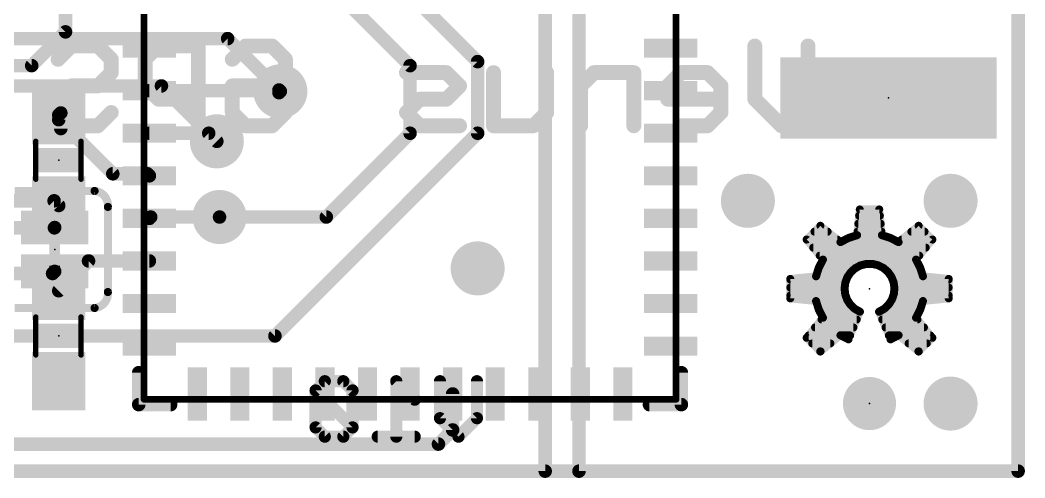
# Model space of a CAD drawing. Extents: x -109 to 32, y -1 to 19.
# Drawn here: x 12.99 to 31.88, y -0.13 to 8.48 of the extents above; entities that cross this region are included whole.
import ezdxf

# ---------------------------------------------------------------- set-up
doc = ezdxf.new("R2010")
doc.units = 0
for name, color, linetype in [('1', 12, 'CONTINUOUS'), ('16', 132, 'CONTINUOUS'), ('18', 110, 'CONTINUOUS'), ('20', 53, 'CONTINUOUS'), ('21', 53, 'CONTINUOUS'), ('22', 53, 'CONTINUOUS'), ('23', 53, 'CONTINUOUS'), ('24', 53, 'CONTINUOUS'), ('51', 53, 'CONTINUOUS')]:
    doc.layers.add(name, color=color, linetype=linetype)

# ---------------------------------------------------------------- blocks, each defined once
blk = doc.blocks.new('PIE')
at = {"const_width": 0.5}
blk.add_lwpolyline([(0, -0.25, 1), (0, 0.25, 1), (0, -0.25)], format="xyb", dxfattribs=at)
blk = doc.blocks.new('RECT')
blk.add_solid([(-0.5, -0.5), (0.5, -0.5), (-0.5, 0.5), (0.5, 0.5)])
blk = doc.blocks.new('ROUNDV')
at = {"const_width": 0.5}
blk.add_lwpolyline([(0, -0.25, 1), (0, 0.25, 1), (0, -0.25)], format="xyb", dxfattribs=at)

msp = doc.modelspace()

# ---------------------------------------------------------------- linework, layer by layer
at = {"layer": '1', "const_width": 0.254}
for points in [[(22.86, 19.05), (22.86, 0)], [(23.495, 19.05), (23.495, 0)], [(31.75, 0), (31.75, 19.05)], [(13.843, 9.55), (13.843, 8.255)], [(13.843, 8.255), (13.208, 7.62)], [(13.208, 7.62), (10.668, 7.62)], [(17.869, 7.15), (15.42, 7.15)], [(17.8816, 7.1374), (17.869, 7.15)], [(13.755, 6.731), (13.716, 6.692)], [(13.716, 6.604), (13.716, 6.692)], [(13.755, 6.731), (13.755, 6.438)], [(14.732, 5.588), (13.716, 6.604)], [(15.42, 6.35), (16.5354, 6.35)], [(16.5354, 6.35), (16.6878, 6.1976)], [(15.382, 5.588), (14.732, 5.588)], [(15.382, 5.588), (15.42, 5.55)], [(13.628, 5.08), (12.573, 5.08)], [(13.628, 5.08), (13.716, 4.992)], [(15.4452, 4.7752), (15.42, 4.75)], [(16.7386, 4.7752), (15.4452, 4.7752)], [(14.276, 3.95), (13.716, 3.39)], [(15.42, 3.95), (14.276, 3.95)], [(21.12, 0.7746), (21.12, 1.45)], [(20.8534, 0.508), (21.12, 0.7746)], [(12.192, 0.508), (20.8534, 0.508)], [(22.86, 0), (0, 0)], [(23.495, 0), (31.75, 0)]]:
    msp.add_lwpolyline(points, dxfattribs=at)
at = {"layer": '1', "const_width": 0.127}
for points in [[(13.7795, 8.255, 1), (13.9065, 8.255)], [(13.8879, 8.2101, 1), (13.7981, 8.2999)], [(13.208, 7.5565, 1), (13.208, 7.6835)], [(13.1631, 7.6649, 1), (13.2529, 7.5751)], [(15.42, 7.2135, 1), (15.42, 7.0865)], [(17.9139, 7.1949, 1), (17.8241, 7.1051)], [(17.8367, 7.0925, 1), (17.9265, 7.1823)], [(17.869, 7.0865, 1), (17.869, 7.2135)], [(13.7795, 6.692, 1), (13.6525, 6.692)], [(13.6711, 6.7369, 1), (13.7609, 6.6471)], [(13.8185, 6.731, 1), (13.6915, 6.731)], [(13.7999, 6.6861, 1), (13.7101, 6.7759)], [(13.7609, 6.6489, 1), (13.6711, 6.5591)], [(13.6525, 6.604, 1), (13.7795, 6.604)], [(13.6915, 6.438, 1), (13.8185, 6.438)], [(15.42, 6.4135, 1), (15.42, 6.2865)], [(16.5803, 6.3949, 1), (16.4905, 6.3051)], [(16.5354, 6.2865, 1), (16.5354, 6.4135)], [(16.6429, 6.1527, 1), (16.7327, 6.2425)], [(14.732, 5.6515, 1), (14.732, 5.5245)], [(14.6871, 5.5431, 1), (14.7769, 5.6329)], [(15.4269, 5.6329, 1), (15.3371, 5.5431)], [(15.382, 5.5245, 1), (15.382, 5.6515)], [(15.3751, 5.5051, 1), (15.4649, 5.5949)], [(13.6729, 5.1249, 1), (13.5831, 5.0351)], [(13.628, 5.0165, 1), (13.628, 5.1435)], [(13.6711, 4.9471, 1), (13.7609, 5.0369)], [(15.3751, 4.7949, 1), (15.4649, 4.7051)], [(15.4452, 4.8387, 1), (15.4452, 4.7117)], [(15.4901, 4.7303, 1), (15.4003, 4.8201)], [(16.7386, 4.7117, 1), (16.7386, 4.8387)], [(14.276, 4.0135, 1), (14.276, 3.8865)], [(14.3209, 3.9051, 1), (14.2311, 3.9949)], [(15.42, 3.8865, 1), (15.42, 4.0135)], [(13.6711, 3.4349, 1), (13.7609, 3.3451)], [(21.1835, 1.45, 1), (21.0565, 1.45)], [(21.0565, 0.7746, 1), (21.1835, 0.7746)], [(21.1649, 0.7297, 1), (21.0751, 0.8195)], [(20.8085, 0.5529, 1), (20.8983, 0.4631)], [(20.8534, 0.4445, 1), (20.8534, 0.5715)], [(22.7965, 0, 1), (22.9235, 0)], [(22.86, -0.0635, 1), (22.86, 0.0635)], [(23.495, 0.0635, 1), (23.495, -0.0635)], [(23.4315, 0, 1), (23.5585, 0)], [(31.6865, 0, 1), (31.8135, 0)], [(31.75, -0.0635, 1), (31.75, 0.0635)]]:
    msp.add_lwpolyline(points, format="xyb", dxfattribs=at)
at = {"layer": '16'}
for points, const_width in [([(22.86, 19.05), (22.86, 0)], 0.254), ([(23.495, 19.05), (23.495, 0)], 0.254), ([(31.75, 0), (31.75, 19.05)], 0.254), ([(21.59, 7.6962), (19.3802, 9.906)], 0.254), ([(19.05, 8.89), (20.32, 7.62)], 0.254), ([(8.001, 8.128), (16.891, 8.128)], 0.254), ([(16.891, 8.128), (17.8816, 7.1374)], 0.254), ([(20.32, 7.62), (20.32, 6.35)], 0.254), ([(21.59, 6.35), (21.59, 7.6962)], 0.254), ([(8.509, 7.239), (15.6464, 7.239)], 0.254), ([(15.6464, 7.239), (16.6878, 6.1976)], 0.254), ([(17.8562, 7.1628), (17.8816, 7.1374)], 0.254), ([(17.8816, 7.1374), (17.8562, 7.112)], 0.254), ([(16.5354, 6.35), (16.6878, 6.1976)], 0.254), ([(17.78, 2.54), (21.59, 6.35)], 0.254), ([(20.32, 6.35), (18.7452, 4.7752)], 0.254), ([(18.7452, 4.7752), (16.7386, 4.7752)], 0.254), ([(11.1506, 4.572), (13.6343, 4.572)], 0.254), ([(13.6343, 4.572), (13.6398, 4.5775)], 0.254), ([(13.6398, 4.5466), (13.6398, 3.8608)], 0.2032), ([(11.938, 3.7139), (13.6, 3.7139)], 0.254), ([(13.6, 3.7139), (13.6398, 3.7537)], 0.254), ([(10.16, 2.54), (17.78, 2.54)], 0.254), ([(18.7174, 1.69), (18.5436, 1.5163)], 0.2286), ([(19.0648, 1.69), (18.7174, 1.69)], 0.2286), ([(19.2385, 1.5163), (19.0648, 1.69)], 0.2286), ([(20.4079, 1.3426), (20.0605, 1.69)], 0.2286), ([(20.0605, 1.69), (20.0605, 0.6477)], 0.2286), ([(20.8824, 0.9951), (20.8824, 1.69)], 0.2286), ([(21.5773, 1.69), (21.5773, 0.9951)], 0.2286), ([(18.5436, 1.5163), (18.5436, 0.8214)], 0.2286), ([(19.2385, 0.8214), (18.5436, 1.5163)], 0.2286), ([(19.2385, 0.8214), (19.2385, 1.5163)], 0.2286), ([(21.2299, 0.6477), (20.8824, 0.9951)], 0.2286), ([(21.5773, 0.9951), (21.2299, 0.6477)], 0.2286), ([(18.5436, 0.8214), (18.7174, 0.6477)], 0.2286), ([(18.7174, 0.6477), (19.0648, 0.6477)], 0.2286), ([(19.0648, 0.6477), (19.2385, 0.8214)], 0.2286), ([(20.4079, 0.6477), (19.713, 0.6477)], 0.2286), ([(22.86, 0), (0, 0)], 0.254), ([(23.495, 0), (31.75, 0)], 0.254)]:
    msp.add_lwpolyline(points, dxfattribs=dict(at, const_width=const_width))
for points, const_width in [([(16.9359, 8.1729, 1), (16.8461, 8.0831)], 0.127), ([(16.891, 8.0645, 1), (16.891, 8.1915)], 0.127), ([(20.3835, 7.62, 1), (20.2565, 7.62)], 0.127), ([(21.6535, 7.6962, 1), (21.5265, 7.6962)], 0.127), ([(21.5451, 7.6513, 1), (21.6349, 7.7411)], 0.127), ([(20.2751, 7.5751, 1), (20.3649, 7.6649)], 0.127), ([(15.6913, 7.2839, 1), (15.6015, 7.1941)], 0.127), ([(15.6464, 7.1755, 1), (15.6464, 7.3025)], 0.127), ([(17.9011, 7.2077, 1), (17.8113, 7.1179)], 0.127), ([(17.8113, 7.1569, 1), (17.9011, 7.0671)], 0.127), ([(17.9265, 7.0925, 1), (17.8367, 7.1823)], 0.127), ([(17.8367, 7.0925, 1), (17.9265, 7.1823)], 0.127), ([(17.8367, 7.0925, 1), (17.9265, 7.1823)], 0.127), ([(16.5803, 6.3949, 1), (16.4905, 6.3051)], 0.127), ([(20.3649, 6.3051, 1), (20.2751, 6.3949)], 0.127), ([(21.6349, 6.3051, 1), (21.5451, 6.3949)], 0.127), ([(16.6429, 6.1527, 1), (16.7327, 6.2425)], 0.127), ([(16.6429, 6.1527, 1), (16.7327, 6.2425)], 0.127), ([(20.2565, 6.35, 1), (20.3835, 6.35)], 0.127), ([(21.5265, 6.35, 1), (21.6535, 6.35)], 0.127), ([(16.7386, 4.8387, 1), (16.7386, 4.7117)], 0.127), ([(18.7003, 4.8201, 1), (18.7901, 4.7303)], 0.127), ([(18.7452, 4.7117, 1), (18.7452, 4.8387)], 0.127), ([(13.5894, 4.6169, 1), (13.6792, 4.5271)], 0.127), ([(13.6847, 4.5326, 1), (13.5949, 4.6224)], 0.127), ([(13.6906, 4.5466, 1), (13.589, 4.5466)], 0.1016), ([(13.6343, 4.5085, 1), (13.6343, 4.6355)], 0.127), ([(13.5551, 3.7588, 1), (13.6449, 3.669)], 0.127), ([(13.6847, 3.7088, 1), (13.5949, 3.7986)], 0.127), ([(13.6, 3.6504, 1), (13.6, 3.7774)], 0.127), ([(13.589, 3.8608, 1), (13.6906, 3.8608)], 0.1016), ([(17.7351, 2.5849, 1), (17.8249, 2.4951)], 0.127), ([(17.78, 2.4765, 1), (17.78, 2.6035)], 0.127), ([(18.7174, 1.7471, 1), (18.7174, 1.6328)], 0.1143), ([(18.7578, 1.6496, 1), (18.677, 1.7304)], 0.1143), ([(19.1052, 1.7304, 1), (19.0244, 1.6496)], 0.1143), ([(19.0648, 1.6328, 1), (19.0648, 1.7471)], 0.1143), ([(20.1176, 1.69, 1), (20.0033, 1.69)], 0.1143), ([(20.1009, 1.7304, 1), (20.0201, 1.6496)], 0.1143), ([(20.9396, 1.69, 1), (20.8253, 1.69)], 0.1143), ([(21.6345, 1.69, 1), (21.5202, 1.69)], 0.1143), ([(18.6008, 1.5163, 1), (18.4865, 1.5163)], 0.1143), ([(18.5841, 1.5567, 1), (18.5032, 1.4759)], 0.1143), ([(18.5032, 1.5567, 1), (18.5841, 1.4759)], 0.1143), ([(19.2957, 1.5163, 1), (19.1814, 1.5163)], 0.1143), ([(19.1981, 1.4759, 1), (19.2789, 1.5567)], 0.1143), ([(20.3675, 1.3021, 1), (20.4483, 1.383)], 0.1143), ([(20.9229, 1.0355, 1), (20.842, 0.9547)], 0.1143), ([(20.8253, 0.9951, 1), (20.9396, 0.9951)], 0.1143), ([(21.5202, 0.9951, 1), (21.6345, 0.9951)], 0.1143), ([(21.6177, 0.9547, 1), (21.5369, 1.0355)], 0.1143), ([(18.5841, 0.8618, 1), (18.5032, 0.781)], 0.1143), ([(18.4865, 0.8214, 1), (18.6008, 0.8214)], 0.1143), ([(18.7174, 0.7049, 1), (18.7174, 0.5906)], 0.1143), ([(19.0648, 0.5906, 1), (19.0648, 0.7049)], 0.1143), ([(19.1814, 0.8214, 1), (19.2957, 0.8214)], 0.1143), ([(19.2789, 0.781, 1), (19.1981, 0.8618)], 0.1143), ([(19.1981, 0.781, 1), (19.2789, 0.8618)], 0.1143), ([(19.713, 0.7049, 1), (19.713, 0.5906)], 0.1143), ([(20.4079, 0.5906, 1), (20.4079, 0.7049)], 0.1143), ([(18.677, 0.6073, 1), (18.7578, 0.6881)], 0.1143), ([(19.0244, 0.6881, 1), (19.1052, 0.6073)], 0.1143), ([(20.0033, 0.6477, 1), (20.1176, 0.6477)], 0.1143), ([(21.1895, 0.6881, 1), (21.2703, 0.6073)], 0.1143), ([(21.1895, 0.6073, 1), (21.2703, 0.6881)], 0.1143), ([(22.7965, 0, 1), (22.9235, 0)], 0.127), ([(22.86, -0.0635, 1), (22.86, 0.0635)], 0.127), ([(23.495, 0.0635, 1), (23.495, -0.0635)], 0.127), ([(23.4315, 0, 1), (23.5585, 0)], 0.127), ([(31.6865, 0, 1), (31.8135, 0)], 0.127), ([(31.75, -0.0635, 1), (31.75, 0.0635)], 0.127)]:
    msp.add_lwpolyline(points, format="xyb", dxfattribs=dict(at, const_width=const_width))
at = {"layer": '20', "const_width": 0.254}
for points in [[(31.75, 0), (31.75, 19.05)], [(0, 0), (31.75, 0)]]:
    msp.add_lwpolyline(points, dxfattribs=at)
at = {"layer": '20', "const_width": 0.127}
for points in [[(31.6865, 0, 1), (31.8135, 0)], [(31.75, -0.0635, 1), (31.75, 0.0635)]]:
    msp.add_lwpolyline(points, format="xyb", dxfattribs=at)
at = {"layer": '21'}
for points, const_width in [([(28.7732, 4.9178), (28.724, 4.4339)], 0.15), ([(29.1388, 4.9178), (28.7732, 4.9178)], 0.15), ([(29.188, 4.4339), (29.1388, 4.9178)], 0.15), ([(28.746, 4.65), (29.166, 4.65)], 0.15), ([(28.7612, 4.8), (29.1508, 4.8)], 0.15), ([(28.0325, 4.611), (27.774, 4.3525)], 0.15), ([(27.9215, 4.5), (28.1686, 4.5)], 0.15), ([(28.4095, 4.3036), (28.0325, 4.611)], 0.15), ([(28.7307, 4.5), (29.1813, 4.5)], 0.15), ([(29.8795, 4.611), (29.5025, 4.3036)], 0.15), ([(29.7434, 4.5), (29.9905, 4.5)], 0.15), ([(30.138, 4.3525), (29.8795, 4.611)], 0.15), ([(27.774, 4.3525), (28.0814, 3.9755)], 0.15), ([(27.776, 4.35), (28.3526, 4.35)], 0.15), ([(28.5613, 4.3818), (28.4095, 4.3036)], 0.15), ([(28.4996, 4.35), (29.4124, 4.35)], 0.15), ([(28.724, 4.4339), (28.5613, 4.3818)], 0.15), ([(29.3507, 4.3818), (29.188, 4.4339)], 0.15), ([(29.5025, 4.3036), (29.3507, 4.3818)], 0.15), ([(29.5594, 4.35), (30.136, 4.35)], 0.15), ([(29.8306, 3.9755), (30.138, 4.3525)], 0.15), ([(27.8983, 4.2), (30.0137, 4.2)], 0.15), ([(28.0814, 3.9755), (28.0032, 3.8237)], 0.15), ([(28.0207, 4.05), (29.8913, 4.05)], 0.15), ([(28.0425, 3.9), (29.8695, 3.9)], 0.15), ([(28.7861, 3.8658), (28.8948, 3.8936)], 0.15), ([(28.8948, 3.8936), (29.007, 3.8948)], 0.15), ([(29.007, 3.8948), (29.1162, 3.8694)], 0.15), ([(29.9088, 3.8237), (29.8306, 3.9755)], 0.15), ([(28.0032, 3.8237), (27.9511, 3.661)], 0.15), ([(27.9796, 3.75), (28.6169, 3.75)], 0.15), ([(28.5402, 3.6454), (28.6036, 3.738)], 0.15), ([(28.6036, 3.738), (28.6871, 3.8129)], 0.15), ([(28.6871, 3.8129), (28.7861, 3.8658)], 0.15), ([(29.1162, 3.8694), (29.2163, 3.8186)], 0.15), ([(29.2163, 3.8186), (29.3015, 3.7456)], 0.15), ([(29.2963, 3.75), (29.9324, 3.75)], 0.15), ([(29.3015, 3.7456), (29.3669, 3.6544)], 0.15), ([(29.9609, 3.661), (29.9088, 3.8237)], 0.15), ([(27.9511, 3.661), (27.4672, 3.6118)], 0.15), ([(27.4672, 3.6118), (27.4672, 3.2462)], 0.15), ([(27.4672, 3.6), (28.5231, 3.6)], 0.15), ([(28.4872, 3.429), (28.5007, 3.5404)], 0.15), ([(28.5007, 3.5404), (28.5402, 3.6454)], 0.15), ([(29.3669, 3.6544), (29.4087, 3.5503)], 0.15), ([(29.3887, 3.6), (30.4448, 3.6)], 0.15), ([(29.4087, 3.5503), (29.4245, 3.4392)], 0.15), ([(30.4448, 3.6118), (29.9609, 3.661)], 0.15), ([(30.4448, 3.2462), (30.4448, 3.6118)], 0.15), ([(27.4672, 3.45), (28.4897, 3.45)], 0.15), ([(28.5001, 3.3196), (28.4872, 3.429)], 0.15), ([(29.4136, 3.3275), (29.3763, 3.2217)], 0.15), ([(29.4245, 3.4392), (29.4136, 3.3275)], 0.15), ([(29.423, 3.45), (30.4448, 3.45)], 0.15), ([(27.4672, 3.3), (28.5074, 3.3)], 0.15), ([(27.4672, 3.2462), (27.9511, 3.197)], 0.15), ([(27.9511, 3.197), (28.0032, 3.0343)], 0.15), ([(27.9661, 3.15), (28.5825, 3.15)], 0.15), ([(28.5383, 3.2162), (28.5001, 3.3196)], 0.15), ([(28.5995, 3.1245), (28.5383, 3.2162)], 0.15), ([(29.3763, 3.2217), (29.315, 3.1277)], 0.15), ([(29.3296, 3.15), (29.9459, 3.15)], 0.15), ([(29.4039, 3.3), (30.4448, 3.3)], 0.15), ([(29.9088, 3.0343), (29.9609, 3.197)], 0.15), ([(29.9609, 3.197), (30.4448, 3.2462)], 0.15), ([(28.0032, 3.0343), (28.0814, 2.8825)], 0.15), ([(28.0209, 3), (28.7693, 3)], 0.15), ([(28.5613, 2.4762), (28.7766, 2.9959)], 0.15), ([(28.6804, 3.0497), (28.5995, 3.1245)], 0.15), ([(28.7766, 2.9959), (28.6804, 3.0497)], 0.15), ([(29.2332, 3.051), (29.1354, 2.9959)], 0.15), ([(29.1354, 2.9959), (29.3507, 2.4762)], 0.15), ([(29.1427, 3), (29.8911, 3)], 0.15), ([(29.315, 3.1277), (29.2332, 3.051)], 0.15), ([(29.8306, 2.8825), (29.9088, 3.0343)], 0.15), ([(28.0814, 2.8825), (27.774, 2.5055)], 0.15), ([(28.0549, 2.85), (28.7162, 2.85)], 0.15), ([(29.1958, 2.85), (29.8571, 2.85)], 0.15), ([(30.138, 2.5055), (29.8306, 2.8825)], 0.15), ([(27.9326, 2.7), (28.654, 2.7)], 0.15), ([(29.258, 2.7), (29.9794, 2.7)], 0.15), ([(27.774, 2.5055), (28.0325, 2.247)], 0.15), ([(27.8103, 2.55), (28.4041, 2.55)], 0.15), ([(27.8795, 2.4), (28.2201, 2.4)], 0.15), ([(28.0325, 2.247), (28.4095, 2.5544)], 0.15), ([(28.4095, 2.5544), (28.5613, 2.4762)], 0.15), ([(28.418, 2.55), (28.5919, 2.55)], 0.15), ([(29.3201, 2.55), (29.494, 2.55)], 0.15), ([(29.3507, 2.4762), (29.5025, 2.5544)], 0.15), ([(29.5025, 2.5544), (29.8795, 2.247)], 0.15), ([(29.5079, 2.55), (30.1017, 2.55)], 0.15), ([(29.6919, 2.4), (30.0325, 2.4)], 0.15), ([(29.8795, 2.247), (30.138, 2.5055)], 0.15), ([(28.0295, 2.25), (28.0362, 2.25)], 0.15), ([(29.8758, 2.25), (29.8825, 2.25)], 0.15), ([(15.22, 1.85), (15.22, 1.25)], 0.254), ([(25.42, 1.25), (25.42, 1.85)], 0.254), ([(15.22, 1.25), (15.82, 1.25)], 0.254), ([(25.42, 1.25), (24.82, 1.25)], 0.254)]:
    msp.add_lwpolyline(points, dxfattribs=dict(at, const_width=const_width))
for points, const_width in [([(28.7732, 4.9553, 1), (28.7732, 4.8803)], 0.075), ([(28.8105, 4.914, 1), (28.7359, 4.9216)], 0.075), ([(29.1761, 4.9216, 1), (29.1015, 4.914)], 0.075), ([(29.1388, 4.8803, 1), (29.1388, 4.9553)], 0.075), ([(28.746, 4.6875, 1), (28.746, 4.6125)], 0.075), ([(28.7612, 4.8375, 1), (28.7612, 4.7625)], 0.075), ([(29.1508, 4.7625, 1), (29.1508, 4.8375)], 0.075), ([(29.166, 4.6125, 1), (29.166, 4.6875)], 0.075), ([(27.9215, 4.5375, 1), (27.9215, 4.4625)], 0.075), ([(28.0562, 4.6401, 1), (28.0088, 4.5819)], 0.075), ([(28.059, 4.5845, 1), (28.006, 4.6375)], 0.075), ([(28.1686, 4.4625, 1), (28.1686, 4.5375)], 0.075), ([(28.7307, 4.5375, 1), (28.7307, 4.4625)], 0.075), ([(29.1813, 4.4625, 1), (29.1813, 4.5375)], 0.075), ([(29.7434, 4.5375, 1), (29.7434, 4.4625)], 0.075), ([(29.906, 4.6375, 1), (29.853, 4.5845)], 0.075), ([(29.9032, 4.5819, 1), (29.8558, 4.6401)], 0.075), ([(29.9905, 4.4625, 1), (29.9905, 4.5375)], 0.075), ([(27.8031, 4.3762, 1), (27.7449, 4.3288)], 0.075), ([(27.7475, 4.379, 1), (27.8005, 4.326)], 0.075), ([(27.776, 4.3875, 1), (27.776, 4.3125)], 0.075), ([(28.3526, 4.3125, 1), (28.3526, 4.3875)], 0.075), ([(28.3923, 4.3369, 1), (28.4267, 4.2703)], 0.075), ([(28.3858, 4.2745, 1), (28.4332, 4.3327)], 0.075), ([(28.4996, 4.3875, 1), (28.4996, 4.3125)], 0.075), ([(28.5499, 4.4175, 1), (28.5728, 4.3461)], 0.075), ([(28.5785, 4.3485, 1), (28.5442, 4.4152)], 0.075), ([(28.6867, 4.4377, 1), (28.7613, 4.4301)], 0.075), ([(28.7354, 4.3982, 1), (28.7126, 4.4696)], 0.075), ([(29.1994, 4.4696, 1), (29.1766, 4.3982)], 0.075), ([(29.1507, 4.4301, 1), (29.2253, 4.4377)], 0.075), ([(29.3678, 4.4152, 1), (29.3335, 4.3485)], 0.075), ([(29.3392, 4.3461, 1), (29.3621, 4.4175)], 0.075), ([(29.4124, 4.3125, 1), (29.4124, 4.3875)], 0.075), ([(29.4788, 4.3327, 1), (29.5262, 4.2745)], 0.075), ([(29.4853, 4.2703, 1), (29.5197, 4.3369)], 0.075), ([(29.5594, 4.3875, 1), (29.5594, 4.3125)], 0.075), ([(30.1671, 4.3288, 1), (30.1089, 4.3762)], 0.075), ([(30.1115, 4.326, 1), (30.1645, 4.379)], 0.075), ([(30.136, 4.3125, 1), (30.136, 4.3875)], 0.075), ([(27.8983, 4.2375, 1), (27.8983, 4.1625)], 0.075), ([(30.0137, 4.1625, 1), (30.0137, 4.2375)], 0.075), ([(28.0207, 4.0875, 1), (28.0207, 4.0125)], 0.075), ([(28.0425, 3.9375, 1), (28.0425, 3.8625)], 0.075), ([(28.1147, 3.9583, 1), (28.0481, 3.9927)], 0.075), ([(28.0523, 3.9518, 1), (28.1105, 3.9992)], 0.075), ([(28.8944, 3.9311, 1), (28.8952, 3.8561)], 0.075), ([(28.9041, 3.8573, 1), (28.8855, 3.9299)], 0.075), ([(29.0155, 3.9314, 1), (28.9985, 3.8583)], 0.075), ([(29.0074, 3.8573, 1), (29.0066, 3.9323)], 0.075), ([(29.8639, 3.9927, 1), (29.7973, 3.9583)], 0.075), ([(29.8015, 3.9992, 1), (29.8597, 3.9518)], 0.075), ([(29.8695, 3.8625, 1), (29.8695, 3.9375)], 0.075), ([(29.8913, 4.0125, 1), (29.8913, 4.0875)], 0.075), ([(27.9796, 3.7875, 1), (27.9796, 3.7125)], 0.075), ([(27.9698, 3.8408, 1), (28.0365, 3.8065)], 0.075), ([(28.0389, 3.8122, 1), (27.9675, 3.8351)], 0.075), ([(28.5785, 3.7659, 1), (28.6286, 3.7101)], 0.075), ([(28.6345, 3.7168, 1), (28.5726, 3.7592)], 0.075), ([(28.6169, 3.7125, 1), (28.6169, 3.7875)], 0.075), ([(28.6694, 3.846, 1), (28.7048, 3.7798)], 0.075), ([(28.7121, 3.785, 1), (28.6621, 3.8408)], 0.075), ([(28.7768, 3.9021, 1), (28.7954, 3.8294)], 0.075), ([(28.8038, 3.8327, 1), (28.7684, 3.8988)], 0.075), ([(29.1332, 3.9028, 1), (29.0993, 3.8359)], 0.075), ([(29.1077, 3.8328, 1), (29.1248, 3.9059)], 0.075), ([(29.2407, 3.8471, 1), (29.1919, 3.7902)], 0.075), ([(29.1994, 3.7852, 1), (29.2333, 3.8521)], 0.075), ([(29.2963, 3.7875, 1), (29.2963, 3.7125)], 0.075), ([(29.332, 3.7674, 1), (29.271, 3.7237)], 0.075), ([(29.2771, 3.7171, 1), (29.3259, 3.774)], 0.075), ([(29.9445, 3.8351, 1), (29.8731, 3.8122)], 0.075), ([(29.8755, 3.8065, 1), (29.9422, 3.8408)], 0.075), ([(29.9324, 3.7125, 1), (29.9324, 3.7875)], 0.075), ([(27.5047, 3.6118, 1), (27.4297, 3.6118)], 0.075), ([(27.4634, 3.6491, 1), (27.471, 3.5745)], 0.075), ([(27.4672, 3.6375, 1), (27.4672, 3.5625)], 0.075), ([(27.9154, 3.6724, 1), (27.9868, 3.6496)], 0.075), ([(27.9549, 3.6237, 1), (27.9473, 3.6983)], 0.075), ([(28.4656, 3.5536, 1), (28.5357, 3.5272)], 0.075), ([(28.5379, 3.5359, 1), (28.4634, 3.5449)], 0.075), ([(28.5092, 3.6666, 1), (28.5711, 3.6242)], 0.075), ([(28.5753, 3.6322, 1), (28.5051, 3.6586)], 0.075), ([(28.5231, 3.5625, 1), (28.5231, 3.6375)], 0.075), ([(29.4016, 3.6684, 1), (29.3321, 3.6404)], 0.075), ([(29.3364, 3.6325, 1), (29.3973, 3.6762)], 0.075), ([(29.3887, 3.6375, 1), (29.3887, 3.5625)], 0.075), ([(29.4458, 3.5556, 1), (29.3715, 3.545)], 0.075), ([(29.3739, 3.5363, 1), (29.4435, 3.5642)], 0.075), ([(29.9647, 3.6983, 1), (29.9571, 3.6237)], 0.075), ([(29.9252, 3.6496, 1), (29.9966, 3.6724)], 0.075), ([(30.4823, 3.6118, 1), (30.4073, 3.6118)], 0.075), ([(30.441, 3.5745, 1), (30.4486, 3.6491)], 0.075), ([(30.4448, 3.5625, 1), (30.4448, 3.6375)], 0.075), ([(27.4672, 3.4875, 1), (27.4672, 3.4125)], 0.075), ([(28.5244, 3.4334, 1), (28.45, 3.4246)], 0.075), ([(28.45, 3.4335, 1), (28.5244, 3.4245)], 0.075), ([(28.4897, 3.4125, 1), (28.4897, 3.4875)], 0.075), ([(29.4489, 3.3151, 1), (29.3782, 3.34)], 0.075), ([(29.423, 3.4875, 1), (29.423, 3.4125)], 0.075), ([(29.4619, 3.4355, 1), (29.3872, 3.4428)], 0.075), ([(29.3874, 3.4339, 1), (29.4617, 3.4445)], 0.075), ([(30.4448, 3.4125, 1), (30.4448, 3.4875)], 0.075), ([(27.4672, 3.3375, 1), (27.4672, 3.2625)], 0.075), ([(27.471, 3.2835, 1), (27.4634, 3.2089)], 0.075), ([(27.4297, 3.2462, 1), (27.5047, 3.2462)], 0.075), ([(27.9868, 3.2084, 1), (27.9154, 3.1856)], 0.075), ([(27.9661, 3.1875, 1), (27.9661, 3.1125)], 0.075), ([(27.9473, 3.1597, 1), (27.9549, 3.2343)], 0.075), ([(28.5353, 3.3325, 1), (28.465, 3.3066)], 0.075), ([(28.4629, 3.3152, 1), (28.5374, 3.324)], 0.075), ([(28.5695, 3.237, 1), (28.5071, 3.1953)], 0.075), ([(28.5031, 3.2032, 1), (28.5735, 3.2291)], 0.075), ([(28.5074, 3.2625, 1), (28.5074, 3.3375)], 0.075), ([(28.5825, 3.1125, 1), (28.5825, 3.1875)], 0.075), ([(29.3296, 3.1875, 1), (29.3296, 3.1125)], 0.075), ([(29.341, 3.2341, 1), (29.4117, 3.2092)], 0.075), ([(29.4078, 3.2012, 1), (29.3449, 3.2421)], 0.075), ([(29.4039, 3.3375, 1), (29.4039, 3.2625)], 0.075), ([(29.3762, 3.3312, 1), (29.4509, 3.3238)], 0.075), ([(29.9571, 3.2343, 1), (29.9647, 3.1597)], 0.075), ([(29.9966, 3.1856, 1), (29.9252, 3.2084)], 0.075), ([(29.9459, 3.1125, 1), (29.9459, 3.1875)], 0.075), ([(30.4073, 3.2462, 1), (30.4823, 3.2462)], 0.075), ([(30.4486, 3.2089, 1), (30.441, 3.2835)], 0.075), ([(30.4448, 3.2625, 1), (30.4448, 3.3375)], 0.075), ([(28.0365, 3.0515, 1), (27.9698, 3.0172)], 0.075), ([(27.9675, 3.0229, 1), (28.0389, 3.0458)], 0.075), ([(28.0209, 3.0375, 1), (28.0209, 2.9625)], 0.075), ([(28.625, 3.1521, 1), (28.5741, 3.097)], 0.075), ([(28.5683, 3.1037, 1), (28.6307, 3.1454)], 0.075), ([(28.6988, 3.0825, 1), (28.6621, 3.017)], 0.075), ([(28.655, 3.0222, 1), (28.7059, 3.0773)], 0.075), ([(28.8112, 2.9815, 1), (28.742, 3.0103)], 0.075), ([(28.7583, 2.9632, 1), (28.7949, 3.0286)], 0.075), ([(28.7693, 2.9625, 1), (28.7693, 3.0375)], 0.075), ([(29.17, 3.0103, 1), (29.1008, 2.9815)], 0.075), ([(29.117, 3.0286, 1), (29.1538, 2.9632)], 0.075), ([(29.1427, 3.0375, 1), (29.1427, 2.9625)], 0.075), ([(29.2075, 3.0783, 1), (29.2588, 3.0236)], 0.075), ([(29.2516, 3.0183, 1), (29.2148, 3.0836)], 0.075), ([(29.2836, 3.1482, 1), (29.3465, 3.1072)], 0.075), ([(29.3407, 3.1003, 1), (29.2894, 3.155)], 0.075), ([(29.8731, 3.0458, 1), (29.9445, 3.0229)], 0.075), ([(29.9422, 3.0172, 1), (29.8755, 3.0515)], 0.075), ([(29.8911, 2.9625, 1), (29.8911, 3.0375)], 0.075), ([(28.0549, 2.8875, 1), (28.0549, 2.8125)], 0.075), ([(28.0481, 2.8653, 1), (28.1147, 2.8997)], 0.075), ([(28.1105, 2.8588, 1), (28.0523, 2.9062)], 0.075), ([(28.7162, 2.8125, 1), (28.7162, 2.8875)], 0.075), ([(29.1958, 2.8875, 1), (29.1958, 2.8125)], 0.075), ([(29.8597, 2.9062, 1), (29.8015, 2.8588)], 0.075), ([(29.7973, 2.8997, 1), (29.8639, 2.8653)], 0.075), ([(29.8571, 2.8125, 1), (29.8571, 2.8875)], 0.075), ([(27.9326, 2.7375, 1), (27.9326, 2.6625)], 0.075), ([(28.654, 2.6625, 1), (28.654, 2.7375)], 0.075), ([(29.258, 2.7375, 1), (29.258, 2.6625)], 0.075), ([(29.9794, 2.6625, 1), (29.9794, 2.7375)], 0.075), ([(27.8005, 2.532, 1), (27.7475, 2.479)], 0.075), ([(27.7449, 2.5292, 1), (27.8031, 2.4818)], 0.075), ([(27.8103, 2.5875, 1), (27.8103, 2.5125)], 0.075), ([(27.8795, 2.4375, 1), (27.8795, 2.3625)], 0.075), ([(28.2201, 2.3625, 1), (28.2201, 2.4375)], 0.075), ([(28.4267, 2.5877, 1), (28.3923, 2.5211)], 0.075), ([(28.418, 2.5875, 1), (28.418, 2.5125)], 0.075), ([(28.4332, 2.5253, 1), (28.3858, 2.5835)], 0.075), ([(28.4041, 2.5125, 1), (28.4041, 2.5875)], 0.075), ([(28.5267, 2.4906, 1), (28.5959, 2.4618)], 0.075), ([(28.5441, 2.4429, 1), (28.5785, 2.5095)], 0.075), ([(28.5919, 2.5125, 1), (28.5919, 2.5875)], 0.075), ([(29.3201, 2.5875, 1), (29.3201, 2.5125)], 0.075), ([(29.3335, 2.5095, 1), (29.3679, 2.4429)], 0.075), ([(29.3161, 2.4618, 1), (29.3853, 2.4906)], 0.075), ([(29.5262, 2.5835, 1), (29.4788, 2.5253)], 0.075), ([(29.5079, 2.5875, 1), (29.5079, 2.5125)], 0.075), ([(29.5197, 2.5211, 1), (29.4853, 2.5877)], 0.075), ([(29.494, 2.5125, 1), (29.494, 2.5875)], 0.075), ([(29.6919, 2.4375, 1), (29.6919, 2.3625)], 0.075), ([(30.0325, 2.3625, 1), (30.0325, 2.4375)], 0.075), ([(30.1017, 2.5125, 1), (30.1017, 2.5875)], 0.075), ([(30.1089, 2.4818, 1), (30.1671, 2.5292)], 0.075), ([(30.1645, 2.479, 1), (30.1115, 2.532)], 0.075), ([(28.0295, 2.2875, 1), (28.0295, 2.2125)], 0.075), ([(28.0088, 2.2761, 1), (28.0562, 2.2179)], 0.075), ([(28.006, 2.2205, 1), (28.059, 2.2735)], 0.075), ([(28.0362, 2.2125, 1), (28.0362, 2.2875)], 0.075), ([(29.8758, 2.2875, 1), (29.8758, 2.2125)], 0.075), ([(29.853, 2.2735, 1), (29.906, 2.2205)], 0.075), ([(29.8558, 2.2179, 1), (29.9032, 2.2761)], 0.075), ([(29.8825, 2.2125, 1), (29.8825, 2.2875)], 0.075), ([(15.2835, 1.85, 1), (15.1565, 1.85)], 0.127), ([(25.4835, 1.85, 1), (25.3565, 1.85)], 0.127), ([(15.22, 1.3135, 1), (15.22, 1.1865)], 0.127), ([(15.82, 1.1865, 1), (15.82, 1.3135)], 0.127), ([(24.82, 1.3135, 1), (24.82, 1.1865)], 0.127), ([(25.42, 1.1865, 1), (25.42, 1.3135)], 0.127), ([(15.1565, 1.25, 1), (15.2835, 1.25)], 0.127), ([(25.3565, 1.25, 1), (25.4835, 1.25)], 0.127)]:
    msp.add_lwpolyline(points, format="xyb", dxfattribs=dict(at, const_width=const_width))
at = {"layer": '22'}
for points, const_width in [([(13.7031, 7.7396), (13.9531, 7.9896)], 0.2794), ([(13.9531, 7.9896), (14.4531, 7.9896)], 0.2794), ([(14.4531, 7.9896), (14.7031, 7.7396)], 0.2794), ([(15.5903, 7.9896), (15.3403, 7.7396)], 0.2794), ([(16.3402, 7.9896), (15.5903, 7.9896)], 0.2794), ([(16.3402, 6.4897), (16.3402, 7.9896)], 0.2794), ([(16.9774, 7.7396), (17.2274, 7.9896)], 0.2794), ([(17.2274, 7.9896), (17.7274, 7.9896)], 0.2794), ([(17.7274, 7.9896), (17.9774, 7.7396)], 0.2794), ([(26.8004, 6.9897), (26.8004, 7.9896)], 0.2794), ([(27.8003, 7.9896), (27.8003, 6.9897)], 0.2794), ([(14.7031, 7.7396), (14.7031, 7.4896)], 0.2794), ([(15.3403, 7.7396), (15.3403, 7.2396)], 0.2794), ([(17.9774, 7.7396), (17.9774, 6.7397)], 0.2794), ([(14.7031, 7.4896), (14.4531, 7.2396)], 0.2794), ([(21.0017, 7.4896), (20.2518, 7.4896)], 0.2794), ([(21.2517, 7.2396), (21.0017, 7.4896)], 0.2794), ([(21.8889, 6.4897), (21.8889, 7.4896)], 0.2794), ([(22.8888, 7.4896), (22.8888, 6.7397)], 0.2794), ([(23.776, 7.4896), (23.5261, 7.2396)], 0.2794), ([(24.526, 7.4896), (23.776, 7.4896)], 0.2794), ([(24.526, 6.4897), (24.526, 7.4896)], 0.2794), ([(25.4132, 7.4896), (25.1632, 7.2396)], 0.2794), ([(25.9132, 7.4896), (25.4132, 7.4896)], 0.2794), ([(26.1631, 7.2396), (25.9132, 7.4896)], 0.2794), ([(13.9531, 7.2396), (13.7031, 6.9897)], 0.2794), ([(14.4531, 7.2396), (13.9531, 7.2396)], 0.2794), ([(15.3403, 7.2396), (15.5903, 6.9897)], 0.2794), ([(16.9774, 6.7397), (16.9774, 7.2396)], 0.2794), ([(16.9774, 7.2396), (17.4774, 7.2396)], 0.2794), ([(21.0017, 6.9897), (21.2517, 7.2396)], 0.2794), ([(23.5261, 7.2396), (23.5261, 6.4897)], 0.2794), ([(25.1632, 7.2396), (25.1632, 6.9897)], 0.2794), ([(26.1631, 6.7397), (26.1631, 7.2396)], 0.2794), ([(13.7031, 6.9897), (13.7031, 6.7397)], 0.2794), ([(15.5903, 6.9897), (16.3402, 6.9897)], 0.2794), ([(20.2518, 6.7397), (20.5017, 6.9897)], 0.2794), ([(20.5017, 6.9897), (21.0017, 6.9897)], 0.2794), ([(25.1632, 6.9897), (26.1631, 6.9897)], 0.2794), ([(27.3003, 6.4897), (26.8004, 6.9897)], 0.2794), ([(27.8003, 6.9897), (27.3003, 6.4897)], 0.2794), ([(13.7031, 6.7397), (13.9531, 6.4897)], 0.2794), ([(14.4531, 6.4897), (14.7031, 6.7397)], 0.2794), ([(17.2274, 6.4897), (16.9774, 6.7397)], 0.2794), ([(17.9774, 6.7397), (17.7274, 6.4897)], 0.2794), ([(20.5017, 6.4897), (20.2518, 6.7397)], 0.2794), ([(22.8888, 6.7397), (22.6389, 6.4897)], 0.2794), ([(25.9132, 6.4897), (26.1631, 6.7397)], 0.2794), ([(13.9531, 6.4897), (14.4531, 6.4897)], 0.2794), ([(17.7274, 6.4897), (17.2274, 6.4897)], 0.2794), ([(21.2517, 6.4897), (20.5017, 6.4897)], 0.2794), ([(22.6389, 6.4897), (21.8889, 6.4897)], 0.2794), ([(25.4132, 6.4897), (25.9132, 6.4897)], 0.2794), ([(12.8898, 5.2656), (14.3898, 5.2656)], 0.1524), ([(14.6398, 3.3656), (14.6398, 4.9656)], 0.1524), ([(12.8898, 3.0656), (14.3898, 3.0656)], 0.1524)]:
    msp.add_lwpolyline(points, dxfattribs=dict(at, const_width=const_width))
for points, const_width in [([(13.9531, 8.0594, 1), (13.9531, 7.9197)], 0.1397), ([(14.0025, 7.9402, 1), (13.9037, 8.039)], 0.1397), ([(14.5025, 8.039, 1), (14.4037, 7.9402)], 0.1397), ([(14.4531, 7.9197, 1), (14.4531, 8.0594)], 0.1397), ([(15.5903, 8.0594, 1), (15.5903, 7.9197)], 0.1397), ([(15.6397, 7.9402, 1), (15.5409, 8.039)], 0.1397), ([(16.4101, 7.9896, 1), (16.2704, 7.9896)], 0.1397), ([(16.3402, 7.9197, 1), (16.3402, 8.0594)], 0.1397), ([(17.2274, 8.0594, 1), (17.2274, 7.9197)], 0.1397), ([(17.2768, 7.9402, 1), (17.178, 8.039)], 0.1397), ([(17.7768, 8.039, 1), (17.678, 7.9402)], 0.1397), ([(17.7274, 7.9197, 1), (17.7274, 8.0594)], 0.1397), ([(26.8702, 7.9896, 1), (26.7305, 7.9896)], 0.1397), ([(27.8701, 7.9896, 1), (27.7305, 7.9896)], 0.1397), ([(13.6537, 7.789, 1), (13.7525, 7.6902)], 0.1397), ([(14.7729, 7.7396, 1), (14.6332, 7.7396)], 0.1397), ([(14.6537, 7.6902, 1), (14.7524, 7.789)], 0.1397), ([(15.4101, 7.7396, 1), (15.2704, 7.7396)], 0.1397), ([(15.2909, 7.789, 1), (15.3897, 7.6902)], 0.1397), ([(16.9281, 7.789, 1), (17.0268, 7.6902)], 0.1397), ([(18.0472, 7.7396, 1), (17.9075, 7.7396)], 0.1397), ([(17.928, 7.6902, 1), (18.0268, 7.789)], 0.1397), ([(14.6332, 7.4896, 1), (14.7729, 7.4896)], 0.1397), ([(14.7524, 7.4402, 1), (14.6537, 7.539)], 0.1397), ([(20.2518, 7.5595, 1), (20.2518, 7.4198)], 0.1397), ([(21.0511, 7.539, 1), (20.9523, 7.4402)], 0.1397), ([(21.0017, 7.4198, 1), (21.0017, 7.5595)], 0.1397), ([(21.9588, 7.4896, 1), (21.8191, 7.4896)], 0.1397), ([(22.9587, 7.4896, 1), (22.819, 7.4896)], 0.1397), ([(23.776, 7.5595, 1), (23.776, 7.4198)], 0.1397), ([(23.8254, 7.4402, 1), (23.7267, 7.539)], 0.1397), ([(24.5958, 7.4896, 1), (24.4561, 7.4896)], 0.1397), ([(24.526, 7.4198, 1), (24.526, 7.5595)], 0.1397), ([(25.4132, 7.5595, 1), (25.4132, 7.4198)], 0.1397), ([(25.4626, 7.4402, 1), (25.3638, 7.539)], 0.1397), ([(25.9626, 7.539, 1), (25.8638, 7.4402)], 0.1397), ([(25.9132, 7.4198, 1), (25.9132, 7.5595)], 0.1397), ([(13.9531, 7.3095, 1), (13.9531, 7.1698)], 0.1397), ([(14.0025, 7.1902, 1), (13.9037, 7.289)], 0.1397), ([(14.4531, 7.1698, 1), (14.4531, 7.3095)], 0.1397), ([(15.3897, 7.289, 1), (15.2909, 7.1902)], 0.1397), ([(17.0473, 7.2396, 1), (16.9076, 7.2396)], 0.1397), ([(16.9774, 7.3095, 1), (16.9774, 7.1698)], 0.1397), ([(17.4774, 7.1698, 1), (17.4774, 7.3095)], 0.1397), ([(21.3011, 7.1902, 1), (21.2023, 7.289)], 0.1397), ([(23.5959, 7.2396, 1), (23.4562, 7.2396)], 0.1397), ([(25.2331, 7.2396, 1), (25.0934, 7.2396)], 0.1397), ([(26.233, 7.2396, 1), (26.0933, 7.2396)], 0.1397), ([(14.4037, 7.289, 1), (14.5025, 7.1902)], 0.1397), ([(15.2704, 7.2396, 1), (15.4101, 7.2396)], 0.1397), ([(21.2023, 7.1902, 1), (21.3011, 7.289)], 0.1397), ([(23.4767, 7.289, 1), (23.5755, 7.1902)], 0.1397), ([(25.1138, 7.289, 1), (25.2126, 7.1902)], 0.1397), ([(26.1138, 7.1902, 1), (26.2125, 7.289)], 0.1397), ([(13.6537, 7.0391, 1), (13.7525, 6.9403)], 0.1397), ([(13.773, 6.9897, 1), (13.6333, 6.9897)], 0.1397), ([(15.5903, 7.0595, 1), (15.5903, 6.9198)], 0.1397), ([(15.5409, 6.9403, 1), (15.6397, 7.0391)], 0.1397), ([(16.3402, 6.9198, 1), (16.3402, 7.0595)], 0.1397), ([(20.5017, 7.0595, 1), (20.5017, 6.9198)], 0.1397), ([(20.5511, 6.9403, 1), (20.4523, 7.0391)], 0.1397), ([(20.9523, 7.0391, 1), (21.0511, 6.9403)], 0.1397), ([(21.0017, 6.9198, 1), (21.0017, 7.0595)], 0.1397), ([(25.1632, 7.0595, 1), (25.1632, 6.9198)], 0.1397), ([(25.0934, 6.9897, 1), (25.2331, 6.9897)], 0.1397), ([(26.1631, 6.9198, 1), (26.1631, 7.0595)], 0.1397), ([(26.8498, 7.0391, 1), (26.751, 6.9403)], 0.1397), ([(26.7305, 6.9897, 1), (26.8702, 6.9897)], 0.1397), ([(27.7305, 6.9897, 1), (27.8701, 6.9897)], 0.1397), ([(27.8497, 6.9403, 1), (27.7509, 7.0391)], 0.1397), ([(13.7525, 6.7891, 1), (13.6537, 6.6903)], 0.1397), ([(13.6333, 6.7397, 1), (13.773, 6.7397)], 0.1397), ([(14.7524, 6.6903, 1), (14.6537, 6.7891)], 0.1397), ([(16.9076, 6.7397, 1), (17.0473, 6.7397)], 0.1397), ([(17.0268, 6.7891, 1), (16.9281, 6.6903)], 0.1397), ([(17.9075, 6.7397, 1), (18.0472, 6.7397)], 0.1397), ([(18.0268, 6.6903, 1), (17.928, 6.7891)], 0.1397), ([(20.3011, 6.7891, 1), (20.2024, 6.6903)], 0.1397), ([(20.2024, 6.7891, 1), (20.3011, 6.6903)], 0.1397), ([(22.819, 6.7397, 1), (22.9587, 6.7397)], 0.1397), ([(22.9382, 6.6903, 1), (22.8394, 6.7891)], 0.1397), ([(26.0933, 6.7397, 1), (26.233, 6.7397)], 0.1397), ([(26.2125, 6.6903, 1), (26.1138, 6.7891)], 0.1397), ([(13.9531, 6.5595, 1), (13.9531, 6.4199)], 0.1397), ([(14.4531, 6.4199, 1), (14.4531, 6.5595)], 0.1397), ([(17.2274, 6.5595, 1), (17.2274, 6.4199)], 0.1397), ([(17.7274, 6.4199, 1), (17.7274, 6.5595)], 0.1397), ([(20.5017, 6.5595, 1), (20.5017, 6.4199)], 0.1397), ([(21.2517, 6.4199, 1), (21.2517, 6.5595)], 0.1397), ([(21.8889, 6.5595, 1), (21.8889, 6.4199)], 0.1397), ([(22.6389, 6.4199, 1), (22.6389, 6.5595)], 0.1397), ([(25.4132, 6.5595, 1), (25.4132, 6.4199)], 0.1397), ([(25.9132, 6.4199, 1), (25.9132, 6.5595)], 0.1397), ([(13.9037, 6.4403, 1), (14.0025, 6.5391)], 0.1397), ([(14.4037, 6.5391, 1), (14.5025, 6.4403)], 0.1397), ([(16.2704, 6.4897, 1), (16.4101, 6.4897)], 0.1397), ([(17.178, 6.4403, 1), (17.2768, 6.5391)], 0.1397), ([(17.678, 6.5391, 1), (17.7768, 6.4403)], 0.1397), ([(20.4523, 6.4403, 1), (20.5511, 6.5391)], 0.1397), ([(21.8191, 6.4897, 1), (21.9588, 6.4897)], 0.1397), ([(22.5895, 6.5391, 1), (22.6882, 6.4403)], 0.1397), ([(23.4562, 6.4897, 1), (23.5959, 6.4897)], 0.1397), ([(24.4561, 6.4897, 1), (24.5958, 6.4897)], 0.1397), ([(25.8638, 6.5391, 1), (25.9626, 6.4403)], 0.1397), ([(27.2509, 6.5391, 1), (27.3497, 6.4403)], 0.1397), ([(27.2509, 6.4403, 1), (27.3497, 6.5391)], 0.1397), ([(14.6398, 4.9656, 0.4142), (14.3898, 5.2656)], 0.1524), ([(14.3932, 5.3035, 1), (14.3864, 5.2277)], 0.0762), ([(14.3898, 5.2275, 1), (14.3898, 5.3037)], 0.0762), ([(14.6779, 4.9656, 1), (14.6017, 4.9656)], 0.0762), ([(14.6019, 4.969, 1), (14.6777, 4.9622)], 0.0762), ([(14.3898, 3.0656, 0.4142), (14.6398, 3.3656)], 0.1524), ([(14.6777, 3.369, 1), (14.6019, 3.3622)], 0.0762), ([(14.6017, 3.3656, 1), (14.6779, 3.3656)], 0.0762), ([(14.3864, 3.1035, 1), (14.3932, 3.0277)], 0.0762), ([(14.3898, 3.0275, 1), (14.3898, 3.1037)], 0.0762)]:
    msp.add_lwpolyline(points, format="xyb", dxfattribs=dict(at, const_width=const_width))
at = {"layer": '23'}
for p in [(29.3116, 7.013), (20.32, 6.35), (13.716, 5.842), (28.956, 3.429), (13.716, 2.54), (28.956, 1.27)]:
    msp.add_point(p, dxfattribs=at)
at = {"layer": '24'}
msp.add_point((13.6398, 4.1656), dxfattribs=at)
at = {"layer": '51'}
for points, const_width in [([(15.32, 11.35), (15.32, 1.35)], 0.127), ([(25.32, 1.35), (25.32, 11.35)], 0.127), ([(13.284, 5.486), (13.284, 6.198)], 0.1016), ([(14.135, 5.486), (14.135, 6.198)], 0.1016), ([(13.284, 2.184), (13.284, 2.896)], 0.1016), ([(14.135, 2.184), (14.135, 2.896)], 0.1016), ([(15.32, 1.35), (25.32, 1.35)], 0.127)]:
    msp.add_lwpolyline(points, dxfattribs=dict(at, const_width=const_width))
for points, const_width in [([(13.3094, 6.198, 1), (13.2586, 6.198)], 0.0508), ([(14.1604, 6.198, 1), (14.1096, 6.198)], 0.0508), ([(13.2586, 5.486, 1), (13.3094, 5.486)], 0.0508), ([(14.1096, 5.486, 1), (14.1604, 5.486)], 0.0508), ([(13.3094, 2.896, 1), (13.2586, 2.896)], 0.0508), ([(14.1604, 2.896, 1), (14.1096, 2.896)], 0.0508), ([(13.2586, 2.184, 1), (13.3094, 2.184)], 0.0508), ([(14.1096, 2.184, 1), (14.1604, 2.184)], 0.0508), ([(15.2882, 1.35, 1), (15.3518, 1.35)], 0.0635), ([(15.32, 1.3818, 1), (15.32, 1.3183)], 0.0635), ([(25.2883, 1.35, 1), (25.3517, 1.35)], 0.0635), ([(25.32, 1.3183, 1), (25.32, 1.3818)], 0.0635)]:
    msp.add_lwpolyline(points, format="xyb", dxfattribs=dict(at, const_width=const_width))

# ---------------------------------------------------------------- block references
at = {"layer": '1', "yscale": 0.36}
for p, rotation in [((15.42, 7.95), 180), ((15.42, 7.15), 180), ((15.42, 6.35), 180), ((15.42, 5.55), 180), ((15.42, 4.75), 180), ((15.42, 3.95), 180), ((15.42, 3.15), 180), ((15.42, 2.35), 180), ((16.32, 1.45), 270), ((17.12, 1.45), 270), ((17.92, 1.45), 270), ((18.72, 1.45), 270), ((19.52, 1.45), 270), ((20.32, 1.45), 270), ((21.12, 1.45), 270), ((21.92, 1.45), 270), ((22.72, 1.45), 270), ((23.52, 1.45), 270), ((24.32, 1.45), 270)]:
    msp.add_blockref('RECT', p, dxfattribs=dict(at, rotation=rotation))
for p in [(25.22, 7.95), (25.22, 7.15), (25.22, 6.35), (25.22, 5.55), (25.22, 4.75), (25.22, 3.95), (25.22, 3.15), (25.22, 2.35)]:
    msp.add_blockref('RECT', p, dxfattribs=at)
at = {"layer": '1', "xscale": 1.524, "yscale": 4.064, "rotation": 90}
msp.add_blockref('RECT', (29.3116, 7.013), dxfattribs=at)
at = {"layer": '1', "xscale": 1.1, "rotation": 90}
for p in [(13.716, 6.692), (13.716, 4.992), (13.716, 3.39), (13.716, 1.69)]:
    msp.add_blockref('RECT', p, dxfattribs=at)
at = {"layer": '1'}
msp.add_blockref('PIE', (28.956, 1.27), dxfattribs=at)
at = {"layer": '16', "rotation": 90}
for p, xscale, yscale in [((29.3116, 7.013), 1.524, 4.064), ((13.6398, 4.5775), 0.635, 1.27), ((13.6398, 3.7537), 0.635, 1.27)]:
    msp.add_blockref('RECT', p, dxfattribs=dict(at, xscale=xscale, yscale=yscale))
at = {"layer": '18', "xscale": 1.016, "yscale": 1.016}
for p in [(17.8816, 7.1374), (17.8816, 7.1374), (16.6878, 6.1976), (16.6878, 6.1976), (26.67, 5.08), (26.67, 5.08), (30.48, 5.08), (30.48, 5.08), (16.7386, 4.7752), (16.7386, 4.7752), (21.59, 3.81), (21.59, 3.81), (30.48, 1.27), (30.48, 1.27)]:
    msp.add_blockref('ROUNDV', p, dxfattribs=at)
at = {"layer": '21', "xscale": 0.4572, "yscale": 0.762, "rotation": 90}
for p in [(13.716, 5.842), (13.716, 2.54)]:
    msp.add_blockref('RECT', p, dxfattribs=at)
at = {"layer": '51', "xscale": 0.5001, "yscale": 0.95, "rotation": 90}
for p in [(13.7109, 6.4223), (13.7109, 5.2538), (13.7109, 3.1202), (13.7109, 1.9519)]:
    msp.add_blockref('RECT', p, dxfattribs=at)

doc.saveas('drawing.dxf')
